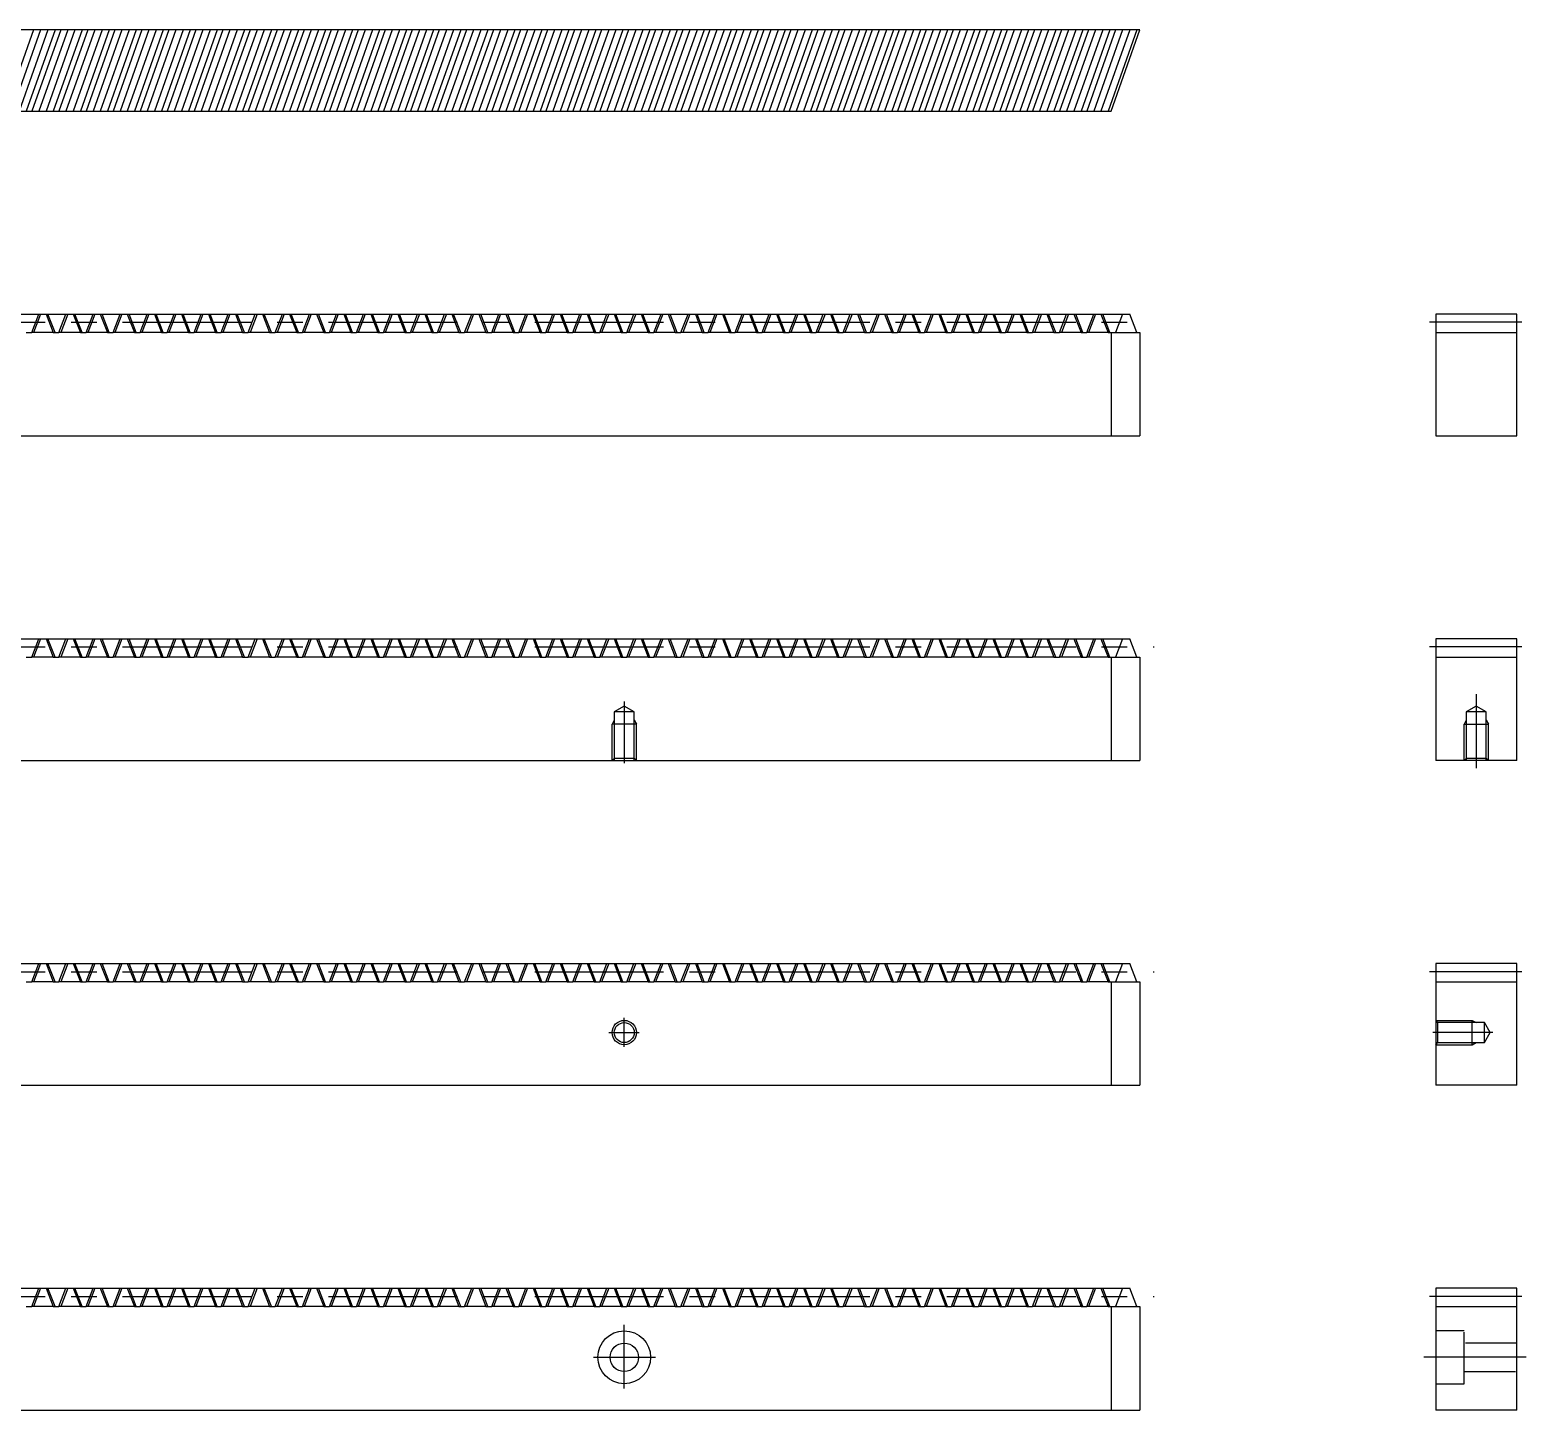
# Model space of a CAD drawing. Extents: x -18 to 351, y -23 to 190.
# Drawn here: x 166.8 to 351.1, y 20 to 190 of the extents above; entities that cross this region are included whole.
import ezdxf

# ---------------------------------------------------------------- set-up
doc = ezdxf.new("R2010")
doc.units = 0
doc.header["$LTSCALE"] = 0.5
doc.linetypes.add('CENTER', pattern=[50.8, 31.75, -6.35, 6.35, -6.35])
doc.linetypes.add('DASHED', pattern=[19.05, 12.7, -6.35])
for name, color, linetype in [('MSM_CENTER', 1, 'CENTER'), ('MSM_CONTINUOUS', 7, 'CONTINUOUS'), ('MSM_DASHED', 4, 'DASHED'), ('MSM_NARROW', 5, 'CONTINUOUS')]:
    doc.layers.add(name, color=color, linetype=linetype)

msp = doc.modelspace()

# ---------------------------------------------------------------- linework, layer by layer
at = {"layer": 'MSM_CENTER'}
for p, q in [((0.37, 154), (304.32, 154)), ((350.62, 154), (339.24, 154)), ((0.37, 114), (305.32, 114)), ((350.62, 114), (339.24, 114)), ((240, 107.29), (240, 99.7)), ((345, 108.2), (345, 99.08)), ((0.37, 74), (305.32, 74)), ((350.62, 74), (339.24, 74)), ((240, 64.73), (240, 68.32)), ((238.09, 66.5), (241.85, 66.5)), ((347.05, 66.5), (339.66, 66.5)), ((0.37, 34), (305.32, 34)), ((350.62, 34), (339.24, 34)), ((240, 22.65), (240, 30.48)), ((236.22, 26.5), (243.83, 26.5)), ((351.14, 26.5), (338.55, 26.5))]:
    msp.add_line(p, q, dxfattribs=at)
at = {"layer": 'MSM_CONTINUOUS'}
for p, q in [((303.55, 190), (3.55, 190)), ((167.21, 190), (163.67, 180)), ((168.08, 190), (164.54, 180)), ((168.98, 190), (165.43, 180)), ((169.85, 190), (166.3, 180)), ((170.55, 190), (167, 180)), ((171.42, 190), (167.87, 180)), ((172.31, 190), (168.76, 180)), ((173.18, 190), (169.63, 180)), ((173.88, 190), (170.33, 180)), ((174.75, 190), (171.2, 180)), ((175.64, 190), (172.1, 180)), ((176.51, 190), (172.97, 180)), ((177.21, 190), (173.67, 180)), ((178.08, 190), (174.54, 180)), ((178.98, 190), (175.43, 180)), ((179.85, 190), (176.3, 180)), ((180.55, 190), (177, 180)), ((181.42, 190), (177.87, 180)), ((182.31, 190), (178.76, 180)), ((183.18, 190), (179.63, 180)), ((183.88, 190), (180.33, 180)), ((184.75, 190), (181.2, 180)), ((185.64, 190), (182.1, 180)), ((186.51, 190), (182.96, 180)), ((187.21, 190), (183.67, 180)), ((188.08, 190), (184.53, 180)), ((188.98, 190), (185.43, 180)), ((189.84, 190), (186.3, 180)), ((190.55, 190), (187, 180)), ((191.41, 190), (187.87, 180)), ((192.31, 190), (188.76, 180)), ((193.18, 190), (189.63, 180)), ((193.88, 190), (190.33, 180)), ((194.75, 190), (191.2, 180)), ((195.64, 190), (192.09, 180)), ((196.51, 190), (192.96, 180)), ((197.21, 190), (193.66, 180)), ((198.08, 190), (194.53, 180)), ((198.97, 190), (195.43, 180)), ((199.84, 190), (196.3, 180)), ((200.54, 190), (197, 180)), ((201.41, 190), (197.87, 180)), ((202.31, 190), (198.76, 180)), ((203.18, 190), (199.63, 180)), ((203.88, 190), (200.33, 180)), ((204.75, 190), (201.2, 180)), ((205.64, 190), (202.09, 180)), ((206.51, 190), (202.96, 180)), ((207.21, 190), (203.66, 180)), ((208.08, 190), (204.53, 180)), ((208.97, 190), (205.43, 180)), ((209.84, 190), (206.3, 180)), ((210.54, 190), (207, 180)), ((211.41, 190), (207.87, 180)), ((212.31, 190), (208.76, 180)), ((213.18, 190), (209.63, 180)), ((213.88, 190), (210.33, 180)), ((214.75, 190), (211.2, 180)), ((215.64, 190), (212.09, 180)), ((216.51, 190), (212.96, 180)), ((217.21, 190), (213.66, 180)), ((218.08, 190), (214.53, 180)), ((218.97, 190), (215.43, 180)), ((219.84, 190), (216.29, 180)), ((220.54, 190), (217, 180)), ((221.41, 190), (217.86, 180)), ((222.31, 190), (218.76, 180)), ((223.17, 190), (219.63, 180)), ((223.88, 190), (220.33, 180)), ((224.74, 190), (221.2, 180)), ((225.64, 190), (222.09, 180)), ((226.51, 190), (222.96, 180)), ((227.21, 190), (223.66, 180)), ((228.08, 190), (224.53, 180)), ((228.97, 190), (225.42, 180)), ((229.84, 190), (226.29, 180)), ((230.54, 190), (226.99, 180)), ((231.41, 190), (227.86, 180)), ((232.3, 190), (228.76, 180)), ((233.17, 190), (229.63, 180)), ((233.87, 190), (230.33, 180)), ((234.74, 190), (231.2, 180)), ((235.64, 190), (232.09, 180)), ((236.51, 190), (232.96, 180)), ((237.21, 190), (233.66, 180)), ((238.08, 190), (234.53, 180)), ((238.97, 190), (235.42, 180)), ((239.84, 190), (236.29, 180)), ((240.54, 190), (236.99, 180)), ((241.41, 190), (237.86, 180)), ((242.3, 190), (238.76, 180)), ((243.17, 190), (239.63, 180)), ((243.87, 190), (240.33, 180)), ((244.74, 190), (241.2, 180)), ((245.64, 190), (242.09, 180)), ((246.51, 190), (242.96, 180)), ((247.21, 190), (243.66, 180)), ((248.08, 190), (244.53, 180)), ((248.97, 190), (245.42, 180)), ((249.84, 190), (246.29, 180)), ((250.54, 190), (246.99, 180)), ((251.41, 190), (247.86, 180)), ((252.3, 190), (248.76, 180)), ((253.17, 190), (249.62, 180)), ((253.87, 190), (250.33, 180)), ((254.74, 190), (251.19, 180)), ((255.64, 190), (252.09, 180)), ((256.5, 190), (252.96, 180)), ((257.21, 190), (253.66, 180)), ((258.07, 190), (254.53, 180)), ((258.97, 190), (255.42, 180)), ((259.84, 190), (256.29, 180)), ((260.54, 190), (256.99, 180)), ((261.41, 190), (257.86, 180)), ((262.3, 190), (258.75, 180)), ((263.17, 190), (259.62, 180)), ((263.87, 190), (260.32, 180)), ((264.74, 190), (261.19, 180)), ((265.63, 190), (262.09, 180)), ((266.5, 190), (262.96, 180)), ((267.2, 190), (263.66, 180)), ((268.07, 190), (264.53, 180)), ((268.97, 190), (265.42, 180)), ((269.84, 190), (266.29, 180)), ((270.54, 190), (266.99, 180)), ((271.41, 190), (267.86, 180)), ((272.3, 190), (268.75, 180)), ((273.17, 190), (269.62, 180)), ((273.87, 190), (270.32, 180)), ((274.74, 190), (271.19, 180)), ((275.63, 190), (272.09, 180)), ((276.5, 190), (272.96, 180)), ((277.2, 190), (273.66, 180)), ((278.07, 190), (274.53, 180)), ((278.97, 190), (275.42, 180)), ((279.84, 190), (276.29, 180)), ((280.54, 190), (276.99, 180)), ((281.41, 190), (277.86, 180)), ((282.3, 190), (278.75, 180)), ((283.17, 190), (279.62, 180)), ((283.87, 190), (280.32, 180)), ((284.74, 190), (281.19, 180)), ((285.63, 190), (282.09, 180)), ((286.5, 190), (282.95, 180)), ((287.2, 190), (283.66, 180)), ((288.07, 190), (284.52, 180)), ((288.97, 190), (285.42, 180)), ((289.83, 190), (286.29, 180)), ((290.54, 190), (286.99, 180)), ((291.4, 190), (287.86, 180)), ((292.3, 190), (288.75, 180)), ((293.17, 190), (289.62, 180)), ((293.87, 190), (290.32, 180)), ((294.74, 190), (291.19, 180)), ((295.63, 190), (292.08, 180)), ((296.5, 190), (292.95, 180)), ((297.2, 190), (293.65, 180)), ((298.07, 190), (294.52, 180)), ((298.96, 190), (295.42, 180)), ((299.83, 190), (296.29, 180)), ((300.53, 190), (296.99, 180)), ((301.4, 190), (297.86, 180)), ((302.3, 190), (298.75, 180)), ((303.17, 190), (299.62, 180)), ((300, 180), (303.55, 190)), ((0, 180), (300, 180)), ((1.22, 155), (302.3, 155)), ((167, 152.75), (167.87, 155)), ((168.76, 155), (169.63, 152.75)), ((170.33, 152.75), (171.2, 155)), ((172.1, 155), (172.97, 152.75)), ((173.67, 152.75), (174.54, 155)), ((175.43, 155), (176.3, 152.75)), ((177, 152.75), (177.87, 155)), ((178.76, 155), (179.63, 152.75)), ((180.33, 152.75), (181.2, 155)), ((182.1, 155), (182.96, 152.75)), ((183.67, 152.75), (184.53, 155)), ((185.43, 155), (186.3, 152.75)), ((187, 152.75), (187.87, 155)), ((188.76, 155), (189.63, 152.75)), ((190.33, 152.75), (191.2, 155)), ((192.09, 155), (192.96, 152.75)), ((193.66, 152.75), (194.53, 155)), ((195.43, 155), (196.3, 152.75)), ((197, 152.75), (197.87, 155)), ((198.76, 155), (199.63, 152.75)), ((200.33, 152.75), (201.2, 155)), ((202.09, 155), (202.96, 152.75)), ((203.66, 152.75), (204.53, 155)), ((205.43, 155), (206.3, 152.75)), ((207, 152.75), (207.87, 155)), ((208.76, 155), (209.63, 152.75)), ((210.33, 152.75), (211.2, 155)), ((212.09, 155), (212.96, 152.75)), ((213.66, 152.75), (214.53, 155)), ((215.43, 155), (216.29, 152.75)), ((217, 152.75), (217.86, 155)), ((218.76, 155), (219.63, 152.75)), ((220.33, 152.75), (221.2, 155)), ((222.09, 155), (222.96, 152.75)), ((223.66, 152.75), (224.53, 155)), ((225.42, 155), (226.29, 152.75)), ((226.99, 152.75), (227.86, 155)), ((228.76, 155), (229.63, 152.75)), ((230.33, 152.75), (231.2, 155)), ((232.09, 155), (232.96, 152.75)), ((233.66, 152.75), (234.53, 155)), ((235.42, 155), (236.29, 152.75)), ((236.99, 152.75), (237.86, 155)), ((238.76, 155), (239.63, 152.75)), ((240.33, 152.75), (241.2, 155)), ((242.09, 155), (242.96, 152.75)), ((243.66, 152.75), (244.53, 155)), ((245.42, 155), (246.29, 152.75)), ((246.99, 152.75), (247.86, 155)), ((248.76, 155), (249.62, 152.75)), ((250.33, 152.75), (251.19, 155)), ((252.09, 155), (252.96, 152.75)), ((253.66, 152.75), (254.53, 155)), ((255.42, 155), (256.29, 152.75)), ((256.99, 152.75), (257.86, 155)), ((258.75, 155), (259.62, 152.75)), ((260.32, 152.75), (261.19, 155)), ((262.09, 155), (262.96, 152.75)), ((263.66, 152.75), (264.53, 155)), ((265.42, 155), (266.29, 152.75)), ((266.99, 152.75), (267.86, 155)), ((268.75, 155), (269.62, 152.75)), ((270.32, 152.75), (271.19, 155)), ((272.09, 155), (272.96, 152.75)), ((273.66, 152.75), (274.53, 155)), ((275.42, 155), (276.29, 152.75)), ((276.99, 152.75), (277.86, 155)), ((278.75, 155), (279.62, 152.75)), ((280.32, 152.75), (281.19, 155)), ((282.09, 155), (282.95, 152.75)), ((283.66, 152.75), (284.52, 155)), ((285.42, 155), (286.29, 152.75)), ((286.99, 152.75), (287.86, 155)), ((288.75, 155), (289.62, 152.75)), ((290.32, 152.75), (291.19, 155)), ((292.08, 155), (292.95, 152.75)), ((293.65, 152.75), (294.52, 155)), ((295.42, 155), (296.29, 152.75)), ((296.99, 152.75), (297.86, 155)), ((298.75, 155), (299.62, 152.75)), ((303.17, 152.75), (302.3, 155)), ((340, 155), (340, 140)), ((350, 155), (340, 155)), ((350, 140), (350, 155)), ((166.3, 152.75), (167, 152.75)), ((169.63, 152.75), (170.33, 152.75)), ((172.97, 152.75), (173.67, 152.75)), ((176.3, 152.75), (177, 152.75)), ((179.63, 152.75), (180.33, 152.75)), ((182.96, 152.75), (183.67, 152.75)), ((186.3, 152.75), (187, 152.75)), ((189.63, 152.75), (190.33, 152.75)), ((192.96, 152.75), (193.66, 152.75)), ((196.3, 152.75), (197, 152.75)), ((199.63, 152.75), (200.33, 152.75)), ((202.96, 152.75), (203.66, 152.75)), ((206.3, 152.75), (207, 152.75)), ((209.63, 152.75), (210.33, 152.75)), ((212.96, 152.75), (213.66, 152.75)), ((216.29, 152.75), (217, 152.75)), ((219.63, 152.75), (220.33, 152.75)), ((222.96, 152.75), (223.66, 152.75)), ((226.29, 152.75), (226.99, 152.75)), ((229.63, 152.75), (230.33, 152.75)), ((232.96, 152.75), (233.66, 152.75)), ((236.29, 152.75), (236.99, 152.75)), ((239.63, 152.75), (240.33, 152.75)), ((242.96, 152.75), (243.66, 152.75)), ((246.29, 152.75), (246.99, 152.75)), ((249.62, 152.75), (250.33, 152.75)), ((252.96, 152.75), (253.66, 152.75)), ((256.29, 152.75), (256.99, 152.75)), ((259.62, 152.75), (260.32, 152.75)), ((262.96, 152.75), (263.66, 152.75)), ((266.29, 152.75), (266.99, 152.75)), ((269.62, 152.75), (270.32, 152.75)), ((272.96, 152.75), (273.66, 152.75)), ((276.29, 152.75), (276.99, 152.75)), ((279.62, 152.75), (280.32, 152.75)), ((282.95, 152.75), (283.66, 152.75)), ((286.29, 152.75), (286.99, 152.75)), ((289.62, 152.75), (290.32, 152.75)), ((292.95, 152.75), (293.65, 152.75)), ((296.29, 152.75), (296.99, 152.75)), ((299.62, 152.75), (303.55, 152.75)), ((300, 152.75), (300, 140)), ((303.55, 152.75), (303.55, 140)), ((340, 152.75), (350, 152.75)), ((0, 140), (303.55, 140)), ((340, 140), (350, 140)), ((1.22, 115), (302.3, 115)), ((167, 112.75), (167.87, 115)), ((168.76, 115), (169.63, 112.75)), ((170.33, 112.75), (171.2, 115)), ((172.1, 115), (172.97, 112.75)), ((173.67, 112.75), (174.54, 115)), ((175.43, 115), (176.3, 112.75)), ((177, 112.75), (177.87, 115)), ((178.76, 115), (179.63, 112.75)), ((180.33, 112.75), (181.2, 115)), ((182.1, 115), (182.96, 112.75)), ((183.67, 112.75), (184.53, 115)), ((185.43, 115), (186.3, 112.75)), ((187, 112.75), (187.87, 115)), ((188.76, 115), (189.63, 112.75)), ((190.33, 112.75), (191.2, 115)), ((192.09, 115), (192.96, 112.75)), ((193.66, 112.75), (194.53, 115)), ((195.43, 115), (196.3, 112.75)), ((197, 112.75), (197.87, 115)), ((198.76, 115), (199.63, 112.75)), ((200.33, 112.75), (201.2, 115)), ((202.09, 115), (202.96, 112.75)), ((203.66, 112.75), (204.53, 115)), ((205.43, 115), (206.3, 112.75)), ((207, 112.75), (207.87, 115)), ((208.76, 115), (209.63, 112.75)), ((210.33, 112.75), (211.2, 115)), ((212.09, 115), (212.96, 112.75)), ((213.66, 112.75), (214.53, 115)), ((215.43, 115), (216.29, 112.75)), ((217, 112.75), (217.86, 115)), ((218.76, 115), (219.63, 112.75)), ((220.33, 112.75), (221.2, 115)), ((222.09, 115), (222.96, 112.75)), ((223.66, 112.75), (224.53, 115)), ((225.42, 115), (226.29, 112.75)), ((226.99, 112.75), (227.86, 115)), ((228.76, 115), (229.63, 112.75)), ((230.33, 112.75), (231.2, 115)), ((232.09, 115), (232.96, 112.75)), ((233.66, 112.75), (234.53, 115)), ((235.42, 115), (236.29, 112.75)), ((236.99, 112.75), (237.86, 115)), ((238.76, 115), (239.63, 112.75)), ((240.33, 112.75), (241.2, 115)), ((242.09, 115), (242.96, 112.75)), ((243.66, 112.75), (244.53, 115)), ((245.42, 115), (246.29, 112.75)), ((246.99, 112.75), (247.86, 115)), ((248.76, 115), (249.62, 112.75)), ((250.33, 112.75), (251.19, 115)), ((252.09, 115), (252.96, 112.75)), ((253.66, 112.75), (254.53, 115)), ((255.42, 115), (256.29, 112.75)), ((256.99, 112.75), (257.86, 115)), ((258.75, 115), (259.62, 112.75)), ((260.32, 112.75), (261.19, 115)), ((262.09, 115), (262.96, 112.75)), ((263.66, 112.75), (264.53, 115)), ((265.42, 115), (266.29, 112.75)), ((266.99, 112.75), (267.86, 115)), ((268.75, 115), (269.62, 112.75)), ((270.32, 112.75), (271.19, 115)), ((272.09, 115), (272.96, 112.75)), ((273.66, 112.75), (274.53, 115)), ((275.42, 115), (276.29, 112.75)), ((276.99, 112.75), (277.86, 115)), ((278.75, 115), (279.62, 112.75)), ((280.32, 112.75), (281.19, 115)), ((282.09, 115), (282.95, 112.75)), ((283.66, 112.75), (284.52, 115)), ((285.42, 115), (286.29, 112.75)), ((286.99, 112.75), (287.86, 115)), ((288.75, 115), (289.62, 112.75)), ((290.32, 112.75), (291.19, 115)), ((292.08, 115), (292.95, 112.75)), ((293.65, 112.75), (294.52, 115)), ((295.42, 115), (296.29, 112.75)), ((296.99, 112.75), (297.86, 115)), ((298.75, 115), (299.62, 112.75)), ((303.17, 112.75), (302.3, 115)), ((340, 115), (340, 100)), ((350, 115), (340, 115)), ((350, 100), (350, 115)), ((166.3, 112.75), (167, 112.75)), ((169.63, 112.75), (170.33, 112.75)), ((172.97, 112.75), (173.67, 112.75)), ((176.3, 112.75), (177, 112.75)), ((179.63, 112.75), (180.33, 112.75)), ((182.96, 112.75), (183.67, 112.75)), ((186.3, 112.75), (187, 112.75)), ((189.63, 112.75), (190.33, 112.75)), ((192.96, 112.75), (193.66, 112.75)), ((196.3, 112.75), (197, 112.75)), ((199.63, 112.75), (200.33, 112.75)), ((202.96, 112.75), (203.66, 112.75)), ((206.3, 112.75), (207, 112.75)), ((209.63, 112.75), (210.33, 112.75)), ((212.96, 112.75), (213.66, 112.75)), ((216.29, 112.75), (217, 112.75)), ((219.63, 112.75), (220.33, 112.75)), ((222.96, 112.75), (223.66, 112.75)), ((226.29, 112.75), (226.99, 112.75)), ((229.63, 112.75), (230.33, 112.75)), ((232.96, 112.75), (233.66, 112.75)), ((236.29, 112.75), (236.99, 112.75)), ((239.63, 112.75), (240.33, 112.75)), ((242.96, 112.75), (243.66, 112.75)), ((246.29, 112.75), (246.99, 112.75)), ((249.62, 112.75), (250.33, 112.75)), ((252.96, 112.75), (253.66, 112.75)), ((256.29, 112.75), (256.99, 112.75)), ((259.62, 112.75), (260.32, 112.75)), ((262.96, 112.75), (263.66, 112.75)), ((266.29, 112.75), (266.99, 112.75)), ((269.62, 112.75), (270.32, 112.75)), ((272.96, 112.75), (273.66, 112.75)), ((276.29, 112.75), (276.99, 112.75)), ((279.62, 112.75), (280.32, 112.75)), ((282.95, 112.75), (283.66, 112.75)), ((286.29, 112.75), (286.99, 112.75)), ((289.62, 112.75), (290.32, 112.75)), ((292.95, 112.75), (293.65, 112.75)), ((296.29, 112.75), (296.99, 112.75)), ((299.62, 112.75), (303.55, 112.75)), ((300, 112.75), (300, 100)), ((303.55, 112.75), (303.55, 100)), ((340, 112.75), (350, 112.75)), ((0, 100), (303.55, 100)), ((350, 100), (340, 100)), ((1.22, 75), (302.3, 75)), ((167, 72.75), (167.87, 75)), ((168.76, 75), (169.63, 72.75)), ((170.33, 72.75), (171.2, 75)), ((172.1, 75), (172.97, 72.75)), ((173.67, 72.75), (174.54, 75)), ((175.43, 75), (176.3, 72.75)), ((177, 72.75), (177.87, 75)), ((178.76, 75), (179.63, 72.75)), ((180.33, 72.75), (181.2, 75)), ((182.1, 75), (182.96, 72.75)), ((183.67, 72.75), (184.53, 75)), ((185.43, 75), (186.3, 72.75)), ((187, 72.75), (187.87, 75)), ((188.76, 75), (189.63, 72.75)), ((190.33, 72.75), (191.2, 75)), ((192.09, 75), (192.96, 72.75)), ((193.66, 72.75), (194.53, 75)), ((195.43, 75), (196.3, 72.75)), ((197, 72.75), (197.87, 75)), ((198.76, 75), (199.63, 72.75)), ((200.33, 72.75), (201.2, 75)), ((202.09, 75), (202.96, 72.75)), ((203.66, 72.75), (204.53, 75)), ((205.43, 75), (206.3, 72.75)), ((207, 72.75), (207.87, 75)), ((208.76, 75), (209.63, 72.75)), ((210.33, 72.75), (211.2, 75)), ((212.09, 75), (212.96, 72.75)), ((213.66, 72.75), (214.53, 75)), ((215.43, 75), (216.29, 72.75)), ((217, 72.75), (217.86, 75)), ((218.76, 75), (219.63, 72.75)), ((220.33, 72.75), (221.2, 75)), ((222.09, 75), (222.96, 72.75)), ((223.66, 72.75), (224.53, 75)), ((225.42, 75), (226.29, 72.75)), ((226.99, 72.75), (227.86, 75)), ((228.76, 75), (229.63, 72.75)), ((230.33, 72.75), (231.2, 75)), ((232.09, 75), (232.96, 72.75)), ((233.66, 72.75), (234.53, 75)), ((235.42, 75), (236.29, 72.75)), ((236.99, 72.75), (237.86, 75)), ((238.76, 75), (239.63, 72.75)), ((240.33, 72.75), (241.2, 75)), ((242.09, 75), (242.96, 72.75)), ((243.66, 72.75), (244.53, 75)), ((245.42, 75), (246.29, 72.75)), ((246.99, 72.75), (247.86, 75)), ((248.76, 75), (249.62, 72.75)), ((250.33, 72.75), (251.19, 75)), ((252.09, 75), (252.96, 72.75)), ((253.66, 72.75), (254.53, 75)), ((255.42, 75), (256.29, 72.75)), ((256.99, 72.75), (257.86, 75)), ((258.75, 75), (259.62, 72.75)), ((260.32, 72.75), (261.19, 75)), ((262.09, 75), (262.96, 72.75)), ((263.66, 72.75), (264.53, 75)), ((265.42, 75), (266.29, 72.75)), ((266.99, 72.75), (267.86, 75)), ((268.75, 75), (269.62, 72.75)), ((270.32, 72.75), (271.19, 75)), ((272.09, 75), (272.96, 72.75)), ((273.66, 72.75), (274.53, 75)), ((275.42, 75), (276.29, 72.75)), ((276.99, 72.75), (277.86, 75)), ((278.75, 75), (279.62, 72.75)), ((280.32, 72.75), (281.19, 75)), ((282.09, 75), (282.95, 72.75)), ((283.66, 72.75), (284.52, 75)), ((285.42, 75), (286.29, 72.75)), ((286.99, 72.75), (287.86, 75)), ((288.75, 75), (289.62, 72.75)), ((290.32, 72.75), (291.19, 75)), ((292.08, 75), (292.95, 72.75)), ((293.65, 72.75), (294.52, 75)), ((295.42, 75), (296.29, 72.75)), ((296.99, 72.75), (297.86, 75)), ((298.75, 75), (299.62, 72.75)), ((303.17, 72.75), (302.3, 75)), ((340, 75), (340, 60)), ((350, 75), (340, 75)), ((350, 60), (350, 75)), ((166.3, 72.75), (167, 72.75)), ((169.63, 72.75), (170.33, 72.75)), ((172.97, 72.75), (173.67, 72.75)), ((176.3, 72.75), (177, 72.75)), ((179.63, 72.75), (180.33, 72.75)), ((182.96, 72.75), (183.67, 72.75)), ((186.3, 72.75), (187, 72.75)), ((189.63, 72.75), (190.33, 72.75)), ((192.96, 72.75), (193.66, 72.75)), ((196.3, 72.75), (197, 72.75)), ((199.63, 72.75), (200.33, 72.75)), ((202.96, 72.75), (203.66, 72.75)), ((206.3, 72.75), (207, 72.75)), ((209.63, 72.75), (210.33, 72.75)), ((212.96, 72.75), (213.66, 72.75)), ((216.29, 72.75), (217, 72.75)), ((219.63, 72.75), (220.33, 72.75)), ((222.96, 72.75), (223.66, 72.75)), ((226.29, 72.75), (226.99, 72.75)), ((229.63, 72.75), (230.33, 72.75)), ((232.96, 72.75), (233.66, 72.75)), ((236.29, 72.75), (236.99, 72.75)), ((239.63, 72.75), (240.33, 72.75)), ((242.96, 72.75), (243.66, 72.75)), ((246.29, 72.75), (246.99, 72.75)), ((249.62, 72.75), (250.33, 72.75)), ((252.96, 72.75), (253.66, 72.75)), ((256.29, 72.75), (256.99, 72.75)), ((259.62, 72.75), (260.32, 72.75)), ((262.96, 72.75), (263.66, 72.75)), ((266.29, 72.75), (266.99, 72.75)), ((269.62, 72.75), (270.32, 72.75)), ((272.96, 72.75), (273.66, 72.75)), ((276.29, 72.75), (276.99, 72.75)), ((279.62, 72.75), (280.32, 72.75)), ((282.95, 72.75), (283.66, 72.75)), ((286.29, 72.75), (286.99, 72.75)), ((289.62, 72.75), (290.32, 72.75)), ((292.95, 72.75), (293.65, 72.75)), ((296.29, 72.75), (296.99, 72.75)), ((299.62, 72.75), (303.55, 72.75)), ((300, 72.75), (300, 60)), ((303.55, 72.75), (303.55, 60)), ((340, 72.75), (350, 72.75)), ((0, 60), (303.55, 60)), ((350, 60), (340, 60)), ((1.22, 35), (302.3, 35)), ((167, 32.75), (167.87, 35)), ((168.76, 35), (169.63, 32.75)), ((170.33, 32.75), (171.2, 35)), ((172.1, 35), (172.97, 32.75)), ((173.67, 32.75), (174.54, 35)), ((175.43, 35), (176.3, 32.75)), ((177, 32.75), (177.87, 35)), ((178.76, 35), (179.63, 32.75)), ((180.33, 32.75), (181.2, 35)), ((182.1, 35), (182.96, 32.75)), ((183.67, 32.75), (184.53, 35)), ((185.43, 35), (186.3, 32.75)), ((187, 32.75), (187.87, 35)), ((188.76, 35), (189.63, 32.75)), ((190.33, 32.75), (191.2, 35)), ((192.09, 35), (192.96, 32.75)), ((193.66, 32.75), (194.53, 35)), ((195.43, 35), (196.3, 32.75)), ((197, 32.75), (197.87, 35)), ((198.76, 35), (199.63, 32.75)), ((200.33, 32.75), (201.2, 35)), ((202.09, 35), (202.96, 32.75)), ((203.66, 32.75), (204.53, 35)), ((205.43, 35), (206.3, 32.75)), ((207, 32.75), (207.87, 35)), ((208.76, 35), (209.63, 32.75)), ((210.33, 32.75), (211.2, 35)), ((212.09, 35), (212.96, 32.75)), ((213.66, 32.75), (214.53, 35)), ((215.43, 35), (216.29, 32.75)), ((217, 32.75), (217.86, 35)), ((218.76, 35), (219.63, 32.75)), ((220.33, 32.75), (221.2, 35)), ((222.09, 35), (222.96, 32.75)), ((223.66, 32.75), (224.53, 35)), ((225.42, 35), (226.29, 32.75)), ((226.99, 32.75), (227.86, 35)), ((228.76, 35), (229.63, 32.75)), ((230.33, 32.75), (231.2, 35)), ((232.09, 35), (232.96, 32.75)), ((233.66, 32.75), (234.53, 35)), ((235.42, 35), (236.29, 32.75)), ((236.99, 32.75), (237.86, 35)), ((238.76, 35), (239.63, 32.75)), ((240.33, 32.75), (241.2, 35)), ((242.09, 35), (242.96, 32.75)), ((243.66, 32.75), (244.53, 35)), ((245.42, 35), (246.29, 32.75)), ((246.99, 32.75), (247.86, 35)), ((248.76, 35), (249.62, 32.75)), ((250.33, 32.75), (251.19, 35)), ((252.09, 35), (252.96, 32.75)), ((253.66, 32.75), (254.53, 35)), ((255.42, 35), (256.29, 32.75)), ((256.99, 32.75), (257.86, 35)), ((258.75, 35), (259.62, 32.75)), ((260.32, 32.75), (261.19, 35)), ((262.09, 35), (262.96, 32.75)), ((263.66, 32.75), (264.53, 35)), ((265.42, 35), (266.29, 32.75)), ((266.99, 32.75), (267.86, 35)), ((268.75, 35), (269.62, 32.75)), ((270.32, 32.75), (271.19, 35)), ((272.09, 35), (272.96, 32.75)), ((273.66, 32.75), (274.53, 35)), ((275.42, 35), (276.29, 32.75)), ((276.99, 32.75), (277.86, 35)), ((278.75, 35), (279.62, 32.75)), ((280.32, 32.75), (281.19, 35)), ((282.09, 35), (282.95, 32.75)), ((283.66, 32.75), (284.52, 35)), ((285.42, 35), (286.29, 32.75)), ((286.99, 32.75), (287.86, 35)), ((288.75, 35), (289.62, 32.75)), ((290.32, 32.75), (291.19, 35)), ((292.08, 35), (292.95, 32.75)), ((293.65, 32.75), (294.52, 35)), ((295.42, 35), (296.29, 32.75)), ((296.99, 32.75), (297.86, 35)), ((298.75, 35), (299.62, 32.75)), ((303.17, 32.75), (302.3, 35)), ((340, 35), (340, 20)), ((350, 35), (340, 35)), ((350, 20), (350, 35)), ((166.3, 32.75), (167, 32.75)), ((169.63, 32.75), (170.33, 32.75)), ((172.97, 32.75), (173.67, 32.75)), ((176.3, 32.75), (177, 32.75)), ((179.63, 32.75), (180.33, 32.75)), ((182.96, 32.75), (183.67, 32.75)), ((186.3, 32.75), (187, 32.75)), ((189.63, 32.75), (190.33, 32.75)), ((192.96, 32.75), (193.66, 32.75)), ((196.3, 32.75), (197, 32.75)), ((199.63, 32.75), (200.33, 32.75)), ((202.96, 32.75), (203.66, 32.75)), ((206.3, 32.75), (207, 32.75)), ((209.63, 32.75), (210.33, 32.75)), ((212.96, 32.75), (213.66, 32.75)), ((216.29, 32.75), (217, 32.75)), ((219.63, 32.75), (220.33, 32.75)), ((222.96, 32.75), (223.66, 32.75)), ((226.29, 32.75), (226.99, 32.75)), ((229.63, 32.75), (230.33, 32.75)), ((232.96, 32.75), (233.66, 32.75)), ((236.29, 32.75), (236.99, 32.75)), ((239.63, 32.75), (240.33, 32.75)), ((242.96, 32.75), (243.66, 32.75)), ((246.29, 32.75), (246.99, 32.75)), ((249.62, 32.75), (250.33, 32.75)), ((252.96, 32.75), (253.66, 32.75)), ((256.29, 32.75), (256.99, 32.75)), ((259.62, 32.75), (260.32, 32.75)), ((262.96, 32.75), (263.66, 32.75)), ((266.29, 32.75), (266.99, 32.75)), ((269.62, 32.75), (270.32, 32.75)), ((272.96, 32.75), (273.66, 32.75)), ((276.29, 32.75), (276.99, 32.75)), ((279.62, 32.75), (280.32, 32.75)), ((282.95, 32.75), (283.66, 32.75)), ((286.29, 32.75), (286.99, 32.75)), ((289.62, 32.75), (290.32, 32.75)), ((292.95, 32.75), (293.65, 32.75)), ((296.29, 32.75), (296.99, 32.75)), ((299.62, 32.75), (303.55, 32.75)), ((300, 32.75), (300, 20)), ((303.55, 32.75), (303.55, 20)), ((340, 32.75), (350, 32.75)), ((0, 20), (303.55, 20)), ((350, 20), (340, 20))]:
    msp.add_line(p, q, dxfattribs=at)
for centre, radius in [((240, 66.5), 1.23), ((240, 26.5), 3.25), ((240, 26.5), 1.75)]:
    msp.add_circle(centre, radius, dxfattribs=at)
at = {"layer": 'MSM_DASHED'}
for p, q in [((168.08, 155), (167.21, 152.75)), ((169.85, 152.75), (168.98, 155)), ((171.42, 155), (170.55, 152.75)), ((173.18, 152.75), (172.31, 155)), ((174.75, 155), (173.88, 152.75)), ((176.51, 152.75), (175.64, 155)), ((178.08, 155), (177.21, 152.75)), ((179.85, 152.75), (178.98, 155)), ((181.42, 155), (180.55, 152.75)), ((183.18, 152.75), (182.31, 155)), ((184.75, 155), (183.88, 152.75)), ((186.51, 152.75), (185.64, 155)), ((188.08, 155), (187.21, 152.75)), ((189.84, 152.75), (188.98, 155)), ((191.41, 155), (190.55, 152.75)), ((193.18, 152.75), (192.31, 155)), ((194.75, 155), (193.88, 152.75)), ((196.51, 152.75), (195.64, 155)), ((198.08, 155), (197.21, 152.75)), ((199.84, 152.75), (198.97, 155)), ((201.41, 155), (200.54, 152.75)), ((203.18, 152.75), (202.31, 155)), ((204.75, 155), (203.88, 152.75)), ((206.51, 152.75), (205.64, 155)), ((208.08, 155), (207.21, 152.75)), ((209.84, 152.75), (208.97, 155)), ((211.41, 155), (210.54, 152.75)), ((213.18, 152.75), (212.31, 155)), ((214.75, 155), (213.88, 152.75)), ((216.51, 152.75), (215.64, 155)), ((218.08, 155), (217.21, 152.75)), ((219.84, 152.75), (218.97, 155)), ((221.41, 155), (220.54, 152.75)), ((223.17, 152.75), (222.31, 155)), ((224.74, 155), (223.88, 152.75)), ((226.51, 152.75), (225.64, 155)), ((228.08, 155), (227.21, 152.75)), ((229.84, 152.75), (228.97, 155)), ((231.41, 155), (230.54, 152.75)), ((233.17, 152.75), (232.3, 155)), ((234.74, 155), (233.87, 152.75)), ((236.51, 152.75), (235.64, 155)), ((238.08, 155), (237.21, 152.75)), ((239.84, 152.75), (238.97, 155)), ((241.41, 155), (240.54, 152.75)), ((243.17, 152.75), (242.3, 155)), ((244.74, 155), (243.87, 152.75)), ((246.51, 152.75), (245.64, 155)), ((248.08, 155), (247.21, 152.75)), ((249.84, 152.75), (248.97, 155)), ((251.41, 155), (250.54, 152.75)), ((253.17, 152.75), (252.3, 155)), ((254.74, 155), (253.87, 152.75)), ((256.5, 152.75), (255.64, 155)), ((258.07, 155), (257.21, 152.75)), ((259.84, 152.75), (258.97, 155)), ((261.41, 155), (260.54, 152.75)), ((263.17, 152.75), (262.3, 155)), ((264.74, 155), (263.87, 152.75)), ((266.5, 152.75), (265.63, 155)), ((268.07, 155), (267.2, 152.75)), ((269.84, 152.75), (268.97, 155)), ((271.41, 155), (270.54, 152.75)), ((273.17, 152.75), (272.3, 155)), ((274.74, 155), (273.87, 152.75)), ((276.5, 152.75), (275.63, 155)), ((278.07, 155), (277.2, 152.75)), ((279.84, 152.75), (278.97, 155)), ((281.41, 155), (280.54, 152.75)), ((283.17, 152.75), (282.3, 155)), ((284.74, 155), (283.87, 152.75)), ((286.5, 152.75), (285.63, 155)), ((288.07, 155), (287.2, 152.75)), ((289.83, 152.75), (288.97, 155)), ((291.4, 155), (290.54, 152.75)), ((293.17, 152.75), (292.3, 155)), ((294.74, 155), (293.87, 152.75)), ((296.5, 152.75), (295.63, 155)), ((298.07, 155), (297.2, 152.75)), ((299.83, 152.75), (298.96, 155)), ((301.4, 155), (300.53, 152.75)), ((169.63, 152.75), (167, 152.75)), ((172.97, 152.75), (170.33, 152.75)), ((176.3, 152.75), (173.67, 152.75)), ((179.63, 152.75), (177, 152.75)), ((182.96, 152.75), (180.33, 152.75)), ((186.3, 152.75), (183.67, 152.75)), ((189.63, 152.75), (187, 152.75)), ((192.96, 152.75), (190.33, 152.75)), ((196.3, 152.75), (193.66, 152.75)), ((199.63, 152.75), (197, 152.75)), ((202.96, 152.75), (200.33, 152.75)), ((206.3, 152.75), (203.66, 152.75)), ((209.63, 152.75), (207, 152.75)), ((212.96, 152.75), (210.33, 152.75)), ((216.29, 152.75), (213.66, 152.75)), ((219.63, 152.75), (217, 152.75)), ((222.96, 152.75), (220.33, 152.75)), ((226.29, 152.75), (223.66, 152.75)), ((229.63, 152.75), (226.99, 152.75)), ((232.96, 152.75), (230.33, 152.75)), ((236.29, 152.75), (233.66, 152.75)), ((239.63, 152.75), (236.99, 152.75)), ((242.96, 152.75), (240.33, 152.75)), ((246.29, 152.75), (243.66, 152.75)), ((249.62, 152.75), (246.99, 152.75)), ((252.96, 152.75), (250.33, 152.75)), ((256.29, 152.75), (253.66, 152.75)), ((259.62, 152.75), (256.99, 152.75)), ((262.96, 152.75), (260.32, 152.75)), ((266.29, 152.75), (263.66, 152.75)), ((269.62, 152.75), (266.99, 152.75)), ((272.96, 152.75), (270.32, 152.75)), ((276.29, 152.75), (273.66, 152.75)), ((279.62, 152.75), (276.99, 152.75)), ((282.95, 152.75), (280.32, 152.75)), ((286.29, 152.75), (283.66, 152.75)), ((289.62, 152.75), (286.99, 152.75)), ((292.95, 152.75), (290.32, 152.75)), ((296.29, 152.75), (293.65, 152.75)), ((299.62, 152.75), (296.99, 152.75)), ((168.08, 115), (167.21, 112.75)), ((169.85, 112.75), (168.98, 115)), ((171.42, 115), (170.55, 112.75)), ((173.18, 112.75), (172.31, 115)), ((174.75, 115), (173.88, 112.75)), ((176.51, 112.75), (175.64, 115)), ((178.08, 115), (177.21, 112.75)), ((179.85, 112.75), (178.98, 115)), ((181.42, 115), (180.55, 112.75)), ((183.18, 112.75), (182.31, 115)), ((184.75, 115), (183.88, 112.75)), ((186.51, 112.75), (185.64, 115)), ((188.08, 115), (187.21, 112.75)), ((189.84, 112.75), (188.98, 115)), ((191.41, 115), (190.55, 112.75)), ((193.18, 112.75), (192.31, 115)), ((194.75, 115), (193.88, 112.75)), ((196.51, 112.75), (195.64, 115)), ((198.08, 115), (197.21, 112.75)), ((199.84, 112.75), (198.97, 115)), ((201.41, 115), (200.54, 112.75)), ((203.18, 112.75), (202.31, 115)), ((204.75, 115), (203.88, 112.75)), ((206.51, 112.75), (205.64, 115)), ((208.08, 115), (207.21, 112.75)), ((209.84, 112.75), (208.97, 115)), ((211.41, 115), (210.54, 112.75)), ((213.18, 112.75), (212.31, 115)), ((214.75, 115), (213.88, 112.75)), ((216.51, 112.75), (215.64, 115)), ((218.08, 115), (217.21, 112.75)), ((219.84, 112.75), (218.97, 115)), ((221.41, 115), (220.54, 112.75)), ((223.17, 112.75), (222.31, 115)), ((224.74, 115), (223.88, 112.75)), ((226.51, 112.75), (225.64, 115)), ((228.08, 115), (227.21, 112.75)), ((229.84, 112.75), (228.97, 115)), ((231.41, 115), (230.54, 112.75)), ((233.17, 112.75), (232.3, 115)), ((234.74, 115), (233.87, 112.75)), ((236.51, 112.75), (235.64, 115)), ((238.08, 115), (237.21, 112.75)), ((239.84, 112.75), (238.97, 115)), ((241.41, 115), (240.54, 112.75)), ((243.17, 112.75), (242.3, 115)), ((244.74, 115), (243.87, 112.75)), ((246.51, 112.75), (245.64, 115)), ((248.08, 115), (247.21, 112.75)), ((249.84, 112.75), (248.97, 115)), ((251.41, 115), (250.54, 112.75)), ((253.17, 112.75), (252.3, 115)), ((254.74, 115), (253.87, 112.75)), ((256.5, 112.75), (255.64, 115)), ((258.07, 115), (257.21, 112.75)), ((259.84, 112.75), (258.97, 115)), ((261.41, 115), (260.54, 112.75)), ((263.17, 112.75), (262.3, 115)), ((264.74, 115), (263.87, 112.75)), ((266.5, 112.75), (265.63, 115)), ((268.07, 115), (267.2, 112.75)), ((269.84, 112.75), (268.97, 115)), ((271.41, 115), (270.54, 112.75)), ((273.17, 112.75), (272.3, 115)), ((274.74, 115), (273.87, 112.75)), ((276.5, 112.75), (275.63, 115)), ((278.07, 115), (277.2, 112.75)), ((279.84, 112.75), (278.97, 115)), ((281.41, 115), (280.54, 112.75)), ((283.17, 112.75), (282.3, 115)), ((284.74, 115), (283.87, 112.75)), ((286.5, 112.75), (285.63, 115)), ((288.07, 115), (287.2, 112.75)), ((289.83, 112.75), (288.97, 115)), ((291.4, 115), (290.54, 112.75)), ((293.17, 112.75), (292.3, 115)), ((294.74, 115), (293.87, 112.75)), ((296.5, 112.75), (295.63, 115)), ((298.07, 115), (297.2, 112.75)), ((299.83, 112.75), (298.96, 115)), ((301.4, 115), (300.53, 112.75)), ((169.63, 112.75), (167, 112.75)), ((172.97, 112.75), (170.33, 112.75)), ((176.3, 112.75), (173.67, 112.75)), ((179.63, 112.75), (177, 112.75)), ((182.96, 112.75), (180.33, 112.75)), ((186.3, 112.75), (183.67, 112.75)), ((189.63, 112.75), (187, 112.75)), ((192.96, 112.75), (190.33, 112.75)), ((196.3, 112.75), (193.66, 112.75)), ((199.63, 112.75), (197, 112.75)), ((202.96, 112.75), (200.33, 112.75)), ((206.3, 112.75), (203.66, 112.75)), ((209.63, 112.75), (207, 112.75)), ((212.96, 112.75), (210.33, 112.75)), ((216.29, 112.75), (213.66, 112.75)), ((219.63, 112.75), (217, 112.75)), ((222.96, 112.75), (220.33, 112.75)), ((226.29, 112.75), (223.66, 112.75)), ((229.63, 112.75), (226.99, 112.75)), ((232.96, 112.75), (230.33, 112.75)), ((236.29, 112.75), (233.66, 112.75)), ((239.63, 112.75), (236.99, 112.75)), ((242.96, 112.75), (240.33, 112.75)), ((246.29, 112.75), (243.66, 112.75)), ((249.62, 112.75), (246.99, 112.75)), ((252.96, 112.75), (250.33, 112.75)), ((256.29, 112.75), (253.66, 112.75)), ((259.62, 112.75), (256.99, 112.75)), ((262.96, 112.75), (260.32, 112.75)), ((266.29, 112.75), (263.66, 112.75)), ((269.62, 112.75), (266.99, 112.75)), ((272.96, 112.75), (270.32, 112.75)), ((276.29, 112.75), (273.66, 112.75)), ((279.62, 112.75), (276.99, 112.75)), ((282.95, 112.75), (280.32, 112.75)), ((286.29, 112.75), (283.66, 112.75)), ((289.62, 112.75), (286.99, 112.75)), ((292.95, 112.75), (290.32, 112.75)), ((296.29, 112.75), (293.65, 112.75)), ((299.62, 112.75), (296.99, 112.75)), ((240, 106.71), (238.77, 106)), ((238.77, 106), (238.77, 100)), ((241.23, 106), (238.77, 106)), ((241.23, 106), (240, 106.71)), ((241.23, 100), (241.23, 106)), ((345, 106.71), (343.77, 106)), ((343.77, 106), (343.77, 100)), ((346.23, 106), (343.77, 106)), ((346.23, 106), (345, 106.71)), ((346.23, 100), (346.23, 106)), ((238.77, 104.97), (238.5, 104.5)), ((241.5, 104.5), (238.5, 104.5)), ((238.5, 100), (238.5, 104.5)), ((241.23, 104.97), (241.5, 104.5)), ((241.5, 100), (241.5, 104.5)), ((343.77, 104.97), (343.5, 104.5)), ((343.5, 100), (343.5, 104.5)), ((343.5, 104.5), (346.5, 104.5)), ((346.23, 104.97), (346.5, 104.5)), ((346.5, 100), (346.5, 104.5)), ((238.77, 100.27), (238.5, 100)), ((241.23, 100.27), (238.77, 100.27)), ((241.5, 100), (241.23, 100.27)), ((343.77, 100.27), (343.5, 100)), ((346.23, 100.27), (343.77, 100.27)), ((346.5, 100), (346.23, 100.27)), ((168.08, 75), (167.21, 72.75)), ((169.85, 72.75), (168.98, 75)), ((171.42, 75), (170.55, 72.75)), ((173.18, 72.75), (172.31, 75)), ((174.75, 75), (173.88, 72.75)), ((176.51, 72.75), (175.64, 75)), ((178.08, 75), (177.21, 72.75)), ((179.85, 72.75), (178.98, 75)), ((181.42, 75), (180.55, 72.75)), ((183.18, 72.75), (182.31, 75)), ((184.75, 75), (183.88, 72.75)), ((186.51, 72.75), (185.64, 75)), ((188.08, 75), (187.21, 72.75)), ((189.84, 72.75), (188.98, 75)), ((191.41, 75), (190.55, 72.75)), ((193.18, 72.75), (192.31, 75)), ((194.75, 75), (193.88, 72.75)), ((196.51, 72.75), (195.64, 75)), ((198.08, 75), (197.21, 72.75)), ((199.84, 72.75), (198.97, 75)), ((201.41, 75), (200.54, 72.75)), ((203.18, 72.75), (202.31, 75)), ((204.75, 75), (203.88, 72.75)), ((206.51, 72.75), (205.64, 75)), ((208.08, 75), (207.21, 72.75)), ((209.84, 72.75), (208.97, 75)), ((211.41, 75), (210.54, 72.75)), ((213.18, 72.75), (212.31, 75)), ((214.75, 75), (213.88, 72.75)), ((216.51, 72.75), (215.64, 75)), ((218.08, 75), (217.21, 72.75)), ((219.84, 72.75), (218.97, 75)), ((221.41, 75), (220.54, 72.75)), ((223.17, 72.75), (222.31, 75)), ((224.74, 75), (223.88, 72.75)), ((226.51, 72.75), (225.64, 75)), ((228.08, 75), (227.21, 72.75)), ((229.84, 72.75), (228.97, 75)), ((231.41, 75), (230.54, 72.75)), ((233.17, 72.75), (232.3, 75)), ((234.74, 75), (233.87, 72.75)), ((236.51, 72.75), (235.64, 75)), ((238.08, 75), (237.21, 72.75)), ((239.84, 72.75), (238.97, 75)), ((241.41, 75), (240.54, 72.75)), ((243.17, 72.75), (242.3, 75)), ((244.74, 75), (243.87, 72.75)), ((246.51, 72.75), (245.64, 75)), ((248.08, 75), (247.21, 72.75)), ((249.84, 72.75), (248.97, 75)), ((251.41, 75), (250.54, 72.75)), ((253.17, 72.75), (252.3, 75)), ((254.74, 75), (253.87, 72.75)), ((256.5, 72.75), (255.64, 75)), ((258.07, 75), (257.21, 72.75)), ((259.84, 72.75), (258.97, 75)), ((261.41, 75), (260.54, 72.75)), ((263.17, 72.75), (262.3, 75)), ((264.74, 75), (263.87, 72.75)), ((266.5, 72.75), (265.63, 75)), ((268.07, 75), (267.2, 72.75)), ((269.84, 72.75), (268.97, 75)), ((271.41, 75), (270.54, 72.75)), ((273.17, 72.75), (272.3, 75)), ((274.74, 75), (273.87, 72.75)), ((276.5, 72.75), (275.63, 75)), ((278.07, 75), (277.2, 72.75)), ((279.84, 72.75), (278.97, 75)), ((281.41, 75), (280.54, 72.75)), ((283.17, 72.75), (282.3, 75)), ((284.74, 75), (283.87, 72.75)), ((286.5, 72.75), (285.63, 75)), ((288.07, 75), (287.2, 72.75)), ((289.83, 72.75), (288.97, 75)), ((291.4, 75), (290.54, 72.75)), ((293.17, 72.75), (292.3, 75)), ((294.74, 75), (293.87, 72.75)), ((296.5, 72.75), (295.63, 75)), ((298.07, 75), (297.2, 72.75)), ((299.83, 72.75), (298.96, 75)), ((301.4, 75), (300.53, 72.75)), ((169.63, 72.75), (167, 72.75)), ((172.97, 72.75), (170.33, 72.75)), ((176.3, 72.75), (173.67, 72.75)), ((179.63, 72.75), (177, 72.75)), ((182.96, 72.75), (180.33, 72.75)), ((186.3, 72.75), (183.67, 72.75)), ((189.63, 72.75), (187, 72.75)), ((192.96, 72.75), (190.33, 72.75)), ((196.3, 72.75), (193.66, 72.75)), ((199.63, 72.75), (197, 72.75)), ((202.96, 72.75), (200.33, 72.75)), ((206.3, 72.75), (203.66, 72.75)), ((209.63, 72.75), (207, 72.75)), ((212.96, 72.75), (210.33, 72.75)), ((216.29, 72.75), (213.66, 72.75)), ((219.63, 72.75), (217, 72.75)), ((222.96, 72.75), (220.33, 72.75)), ((226.29, 72.75), (223.66, 72.75)), ((229.63, 72.75), (226.99, 72.75)), ((232.96, 72.75), (230.33, 72.75)), ((236.29, 72.75), (233.66, 72.75)), ((239.63, 72.75), (236.99, 72.75)), ((242.96, 72.75), (240.33, 72.75)), ((246.29, 72.75), (243.66, 72.75)), ((249.62, 72.75), (246.99, 72.75)), ((252.96, 72.75), (250.33, 72.75)), ((256.29, 72.75), (253.66, 72.75)), ((259.62, 72.75), (256.99, 72.75)), ((262.96, 72.75), (260.32, 72.75)), ((266.29, 72.75), (263.66, 72.75)), ((269.62, 72.75), (266.99, 72.75)), ((272.96, 72.75), (270.32, 72.75)), ((276.29, 72.75), (273.66, 72.75)), ((279.62, 72.75), (276.99, 72.75)), ((282.95, 72.75), (280.32, 72.75)), ((286.29, 72.75), (283.66, 72.75)), ((289.62, 72.75), (286.99, 72.75)), ((292.95, 72.75), (290.32, 72.75)), ((296.29, 72.75), (293.65, 72.75)), ((299.62, 72.75), (296.99, 72.75)), ((340.27, 67.73), (340, 68)), ((340, 68), (344.5, 68)), ((346, 67.73), (340, 67.73)), ((340.27, 65.27), (340.27, 67.73)), ((344.5, 65), (344.5, 68)), ((344.5, 68), (344.97, 67.73)), ((346, 65.27), (346, 67.73)), ((346.71, 66.5), (346, 67.73)), ((346, 65.27), (346.71, 66.5)), ((340, 65.27), (346, 65.27)), ((340, 65), (340.27, 65.27)), ((340, 65), (344.5, 65)), ((344.5, 65), (344.97, 65.27)), ((168.08, 35), (167.21, 32.75)), ((169.85, 32.75), (168.98, 35)), ((171.42, 35), (170.55, 32.75)), ((173.18, 32.75), (172.31, 35)), ((174.75, 35), (173.88, 32.75)), ((176.51, 32.75), (175.64, 35)), ((178.08, 35), (177.21, 32.75)), ((179.85, 32.75), (178.98, 35)), ((181.42, 35), (180.55, 32.75)), ((183.18, 32.75), (182.31, 35)), ((184.75, 35), (183.88, 32.75)), ((186.51, 32.75), (185.64, 35)), ((188.08, 35), (187.21, 32.75)), ((189.84, 32.75), (188.98, 35)), ((191.41, 35), (190.55, 32.75)), ((193.18, 32.75), (192.31, 35)), ((194.75, 35), (193.88, 32.75)), ((196.51, 32.75), (195.64, 35)), ((198.08, 35), (197.21, 32.75)), ((199.84, 32.75), (198.97, 35)), ((201.41, 35), (200.54, 32.75)), ((203.18, 32.75), (202.31, 35)), ((204.75, 35), (203.88, 32.75)), ((206.51, 32.75), (205.64, 35)), ((208.08, 35), (207.21, 32.75)), ((209.84, 32.75), (208.97, 35)), ((211.41, 35), (210.54, 32.75)), ((213.18, 32.75), (212.31, 35)), ((214.75, 35), (213.88, 32.75)), ((216.51, 32.75), (215.64, 35)), ((218.08, 35), (217.21, 32.75)), ((219.84, 32.75), (218.97, 35)), ((221.41, 35), (220.54, 32.75)), ((223.17, 32.75), (222.31, 35)), ((224.74, 35), (223.88, 32.75)), ((226.51, 32.75), (225.64, 35)), ((228.08, 35), (227.21, 32.75)), ((229.84, 32.75), (228.97, 35)), ((231.41, 35), (230.54, 32.75)), ((233.17, 32.75), (232.3, 35)), ((234.74, 35), (233.87, 32.75)), ((236.51, 32.75), (235.64, 35)), ((238.08, 35), (237.21, 32.75)), ((239.84, 32.75), (238.97, 35)), ((241.41, 35), (240.54, 32.75)), ((243.17, 32.75), (242.3, 35)), ((244.74, 35), (243.87, 32.75)), ((246.51, 32.75), (245.64, 35)), ((248.08, 35), (247.21, 32.75)), ((249.84, 32.75), (248.97, 35)), ((251.41, 35), (250.54, 32.75)), ((253.17, 32.75), (252.3, 35)), ((254.74, 35), (253.87, 32.75)), ((256.5, 32.75), (255.64, 35)), ((258.07, 35), (257.21, 32.75)), ((259.84, 32.75), (258.97, 35)), ((261.41, 35), (260.54, 32.75)), ((263.17, 32.75), (262.3, 35)), ((264.74, 35), (263.87, 32.75)), ((266.5, 32.75), (265.63, 35)), ((268.07, 35), (267.2, 32.75)), ((269.84, 32.75), (268.97, 35)), ((271.41, 35), (270.54, 32.75)), ((273.17, 32.75), (272.3, 35)), ((274.74, 35), (273.87, 32.75)), ((276.5, 32.75), (275.63, 35)), ((278.07, 35), (277.2, 32.75)), ((279.84, 32.75), (278.97, 35)), ((281.41, 35), (280.54, 32.75)), ((283.17, 32.75), (282.3, 35)), ((284.74, 35), (283.87, 32.75)), ((286.5, 32.75), (285.63, 35)), ((288.07, 35), (287.2, 32.75)), ((289.83, 32.75), (288.97, 35)), ((291.4, 35), (290.54, 32.75)), ((293.17, 32.75), (292.3, 35)), ((294.74, 35), (293.87, 32.75)), ((296.5, 32.75), (295.63, 35)), ((298.07, 35), (297.2, 32.75)), ((299.83, 32.75), (298.96, 35)), ((301.4, 35), (300.53, 32.75)), ((169.63, 32.75), (167, 32.75)), ((172.97, 32.75), (170.33, 32.75)), ((176.3, 32.75), (173.67, 32.75)), ((179.63, 32.75), (177, 32.75)), ((182.96, 32.75), (180.33, 32.75)), ((186.3, 32.75), (183.67, 32.75)), ((189.63, 32.75), (187, 32.75)), ((192.96, 32.75), (190.33, 32.75)), ((196.3, 32.75), (193.66, 32.75)), ((199.63, 32.75), (197, 32.75)), ((202.96, 32.75), (200.33, 32.75)), ((206.3, 32.75), (203.66, 32.75)), ((209.63, 32.75), (207, 32.75)), ((212.96, 32.75), (210.33, 32.75)), ((216.29, 32.75), (213.66, 32.75)), ((219.63, 32.75), (217, 32.75)), ((222.96, 32.75), (220.33, 32.75)), ((226.29, 32.75), (223.66, 32.75)), ((229.63, 32.75), (226.99, 32.75)), ((232.96, 32.75), (230.33, 32.75)), ((236.29, 32.75), (233.66, 32.75)), ((239.63, 32.75), (236.99, 32.75)), ((242.96, 32.75), (240.33, 32.75)), ((246.29, 32.75), (243.66, 32.75)), ((249.62, 32.75), (246.99, 32.75)), ((252.96, 32.75), (250.33, 32.75)), ((256.29, 32.75), (253.66, 32.75)), ((259.62, 32.75), (256.99, 32.75)), ((262.96, 32.75), (260.32, 32.75)), ((266.29, 32.75), (263.66, 32.75)), ((269.62, 32.75), (266.99, 32.75)), ((272.96, 32.75), (270.32, 32.75)), ((276.29, 32.75), (273.66, 32.75)), ((279.62, 32.75), (276.99, 32.75)), ((282.95, 32.75), (280.32, 32.75)), ((286.29, 32.75), (283.66, 32.75)), ((289.62, 32.75), (286.99, 32.75)), ((292.95, 32.75), (290.32, 32.75)), ((296.29, 32.75), (293.65, 32.75)), ((299.62, 32.75), (296.99, 32.75)), ((343.5, 29.75), (340, 29.75)), ((343.5, 23.25), (343.5, 29.75)), ((350, 28.25), (343.5, 28.25)), ((343.5, 24.75), (350, 24.75)), ((340, 23.25), (343.5, 23.25))]:
    msp.add_line(p, q, dxfattribs=at)
at = {"layer": 'MSM_NARROW'}
msp.add_circle((240, 66.5), 1.5, dxfattribs=at)

doc.saveas('drawing.dxf')
